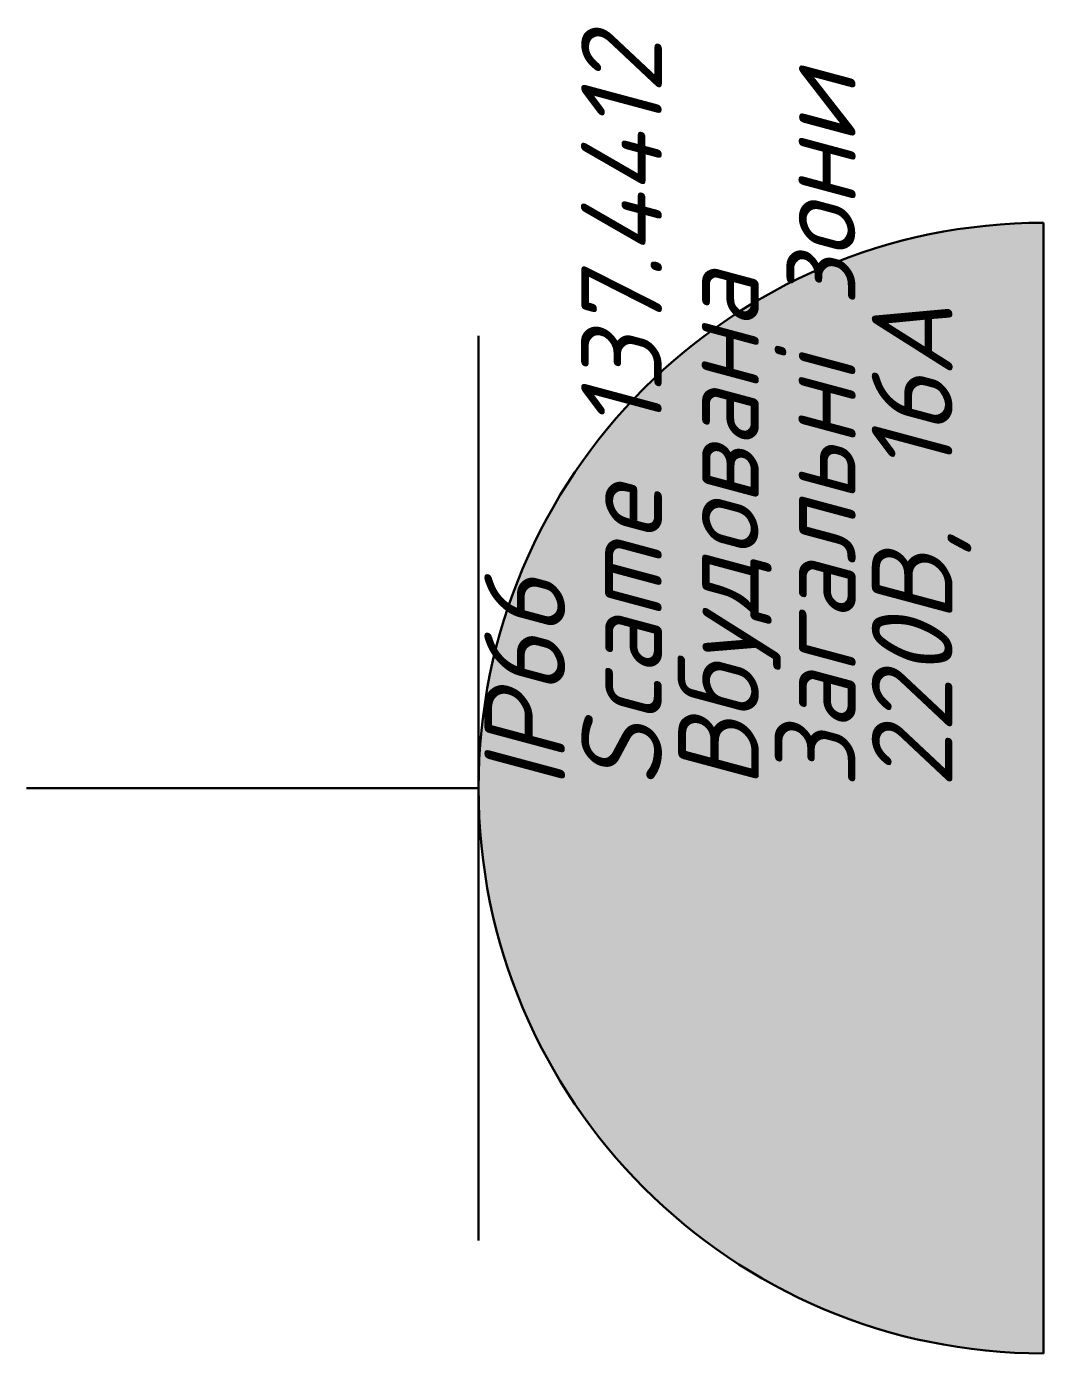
# Model space of a CAD drawing. Header units: millimetres. Extents: x -164867 to 807677, y -316775 to 513985.
# Drawn here: x 214147.2 to 214462.2, y -294253.8 to -293843 of the extents above; entities that cross this region are included whole.
import ezdxf
from ezdxf.enums import TextEntityAlignment as Align

# ---------------------------------------------------------------- set-up
doc = ezdxf.new("R2010")
doc.units = ezdxf.units.MM
doc.layers.add('E_Hidden atributes', color=2, linetype='Continuous', plot=False)
doc.layers.add('E_Обладнання', color=84, linetype='Continuous', lineweight=35)
doc.styles.add('GOST 2.304', font='isocpeui.ttf')
doc.styles.add('orientation to layout', font='isocpeui.ttf')

# ---------------------------------------------------------------- blocks, each defined once
blk = doc.blocks.new('*U507')
h = blk.add_hatch(color=0)
h.dxf.hatch_style = 1
h.paths.add_polyline_path([(175, 100, 1), (-175, 100)])
at = {"color": 0, "linetype": 'Continuous', "lineweight": 30}
for p, q in [((0, 275), (0, 415)), ((0, 275), (0, 415)), ((0, 275), (0, 415)), ((140, 275), (-140, 275)), ((175, 100), (-175, 100))]:
    blk.add_line(p, q, dxfattribs=at)
blk.add_arc((0, 100), 175, 0, 180, dxfattribs=at)
at = {"color": 0, "style": 'orientation to layout'}
blk.add_attdef('AMOUNT', text='', height=150, dxfattribs=at).set_placement((147.25, 422.25), align=Align.MIDDLE_CENTER)
at = {"layer": 'E_Hidden atributes', "style": 'GOST 2.304'}
for tag, p in [('IP', (0, 248.18)), ('VENDOR', (0, 218.18)), ('INSTALATION', (0, 188.18)), ('LOCATION', (0, 158.18)), ('VOLTAGE_CURRENT', (0, 128.18)), ('COLOR', (0, 100))]:
    blk.add_attdef(tag, p, '', height=25, dxfattribs=at)

msp = doc.modelspace()

# ---------------------------------------------------------------- block references
at = {"layer": 'E_Обладнання', "rotation": 89.99999999999999}
msp.add_blockref('*U507', (214562.18, -294078.8), dxfattribs=at).add_auto_attribs({'INSTALATION': 'Вбудована', 'IP': 'IP66', 'VENDOR': 'Scame 137.4412', 'LOCATION': 'Загальні зони', 'VOLTAGE_CURRENT': '220В, 16А'})

doc.saveas('drawing.dxf')
